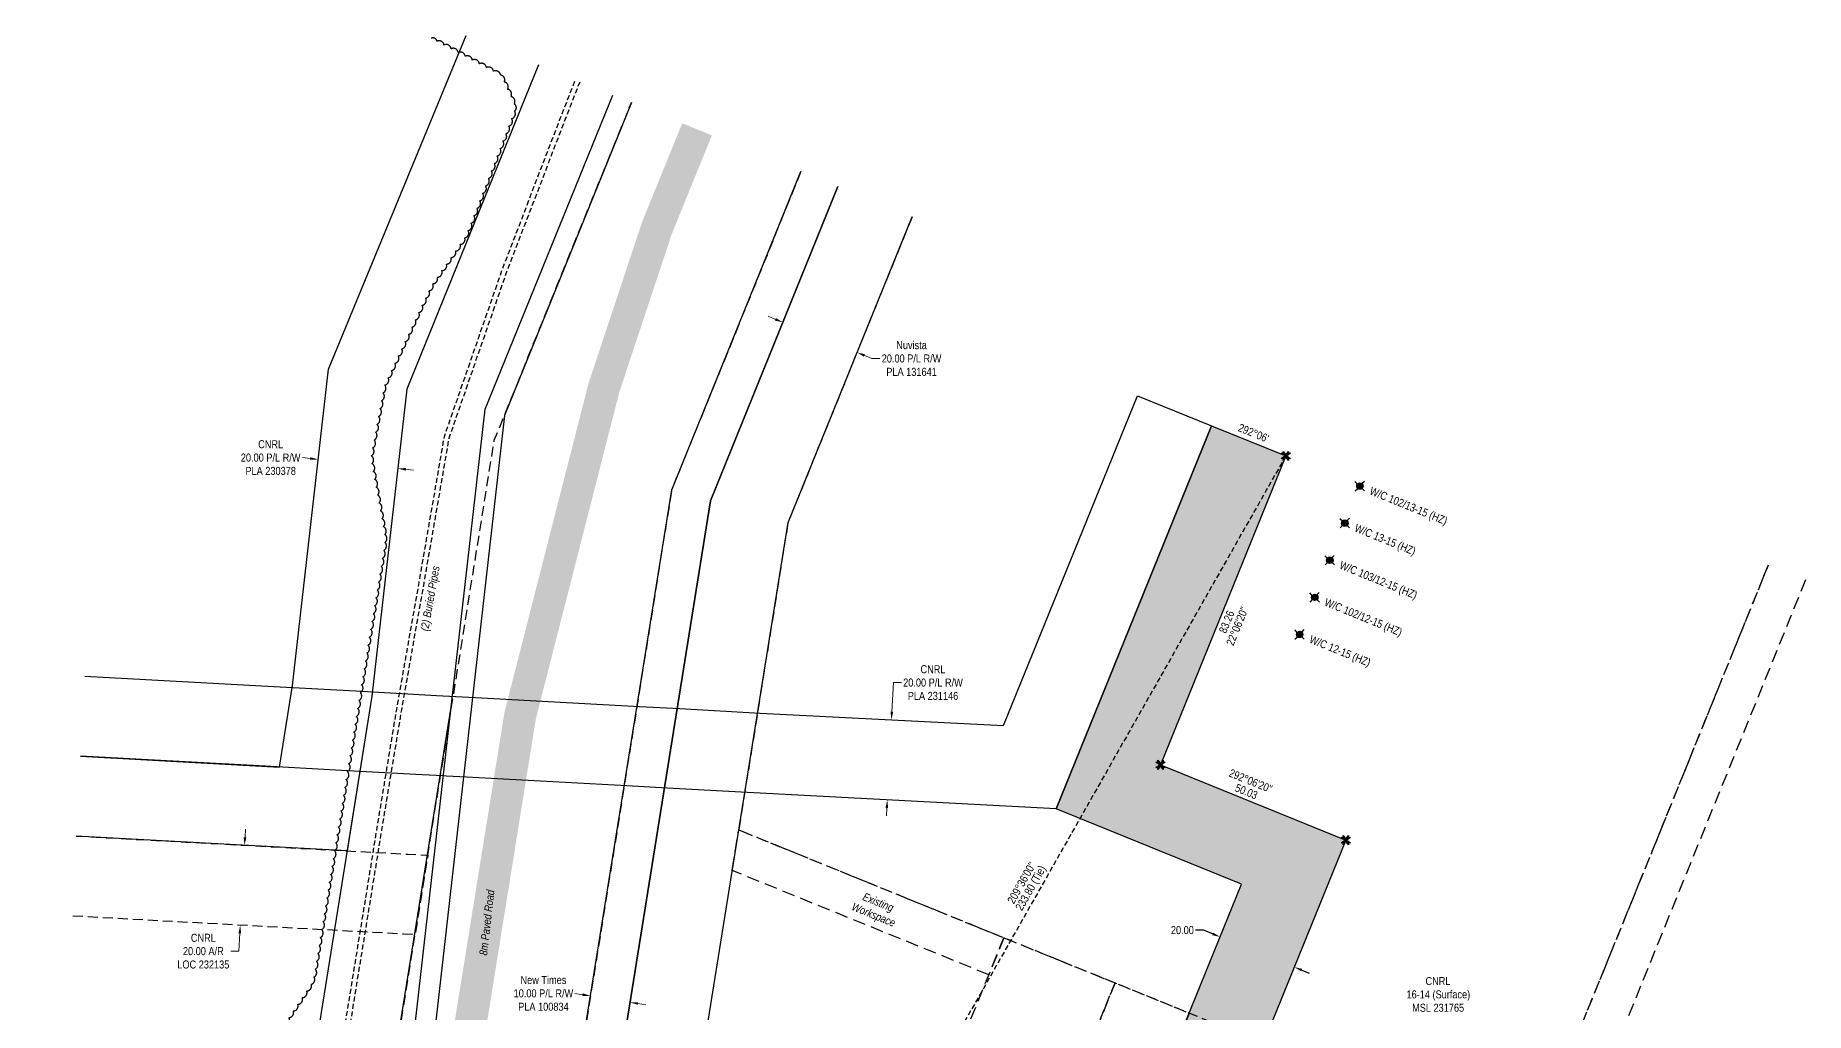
# Model space of a CAD drawing. Extents: x 379646 to 388155, y 6062459 to 6066140.
# Drawn here: x 379646 to 381857, y 6064659 to 6065878 of the extents above; entities that cross this region are included whole.
import ezdxf
from ezdxf.enums import TextEntityAlignment as Align

# ---------------------------------------------------------------- set-up
doc = ezdxf.new("R2010")
doc.units = 0
doc.header["$LTSCALE"] = 5
doc.header["$PDSIZE"] = 0.5
for name, pattern in [('0', [1, 1, 0]), ('foc-ACCESSROAD', [3.75, 2.5, -1.25]), ('foc-TIELINE', [1.875, 1.25, -0.625]), ('HIDDEN2', [4.7625, 3.175, -1.5875]), ('UG_PIPE', [1.875, 1.25, -0.625])]:
    doc.linetypes.add(name, pattern=pattern)
doc.layers.get('Defpoints').update_dxf_attribs({"color": 9})
for name, color, linetype, lineweight in [('AS-GENERAL', 48, 'Continuous', 18), ('C-AR-T', 13, 'Continuous', 9), ('C-RW-T', 13, 'Continuous', 9), ('C-WS-T', 13, 'Continuous', 9), ('F-RW-T', 190, 'Continuous', 9)]:
    doc.layers.add(name, color=color, linetype=linetype, lineweight=lineweight)
for name, color, linetype in [('AS-PIPE-UG', 44, 'UG_PIPE'), ('AS-PIPE-UG-T', 44, 'Continuous'), ('AS-ROADS', 254, 'Continuous'), ('C-AR', 13, 'foc-ACCESSROAD'), ('C-RW', 13, 'Continuous'), ('C-WS', 13, 'foc-ACCESSROAD'), ('C-WS-S', 8, 'Continuous'), ('F-AR', 190, 'foc-ACCESSROAD'), ('F-RW', 190, 'Continuous'), ('L-BD', 7, 'Continuous'), ('L-BD1', 253, 'Continuous'), ('L-MON', 1, 'Continuous'), ('L-TIE', 7, 'foc-TIELINE'), ('P-PROPOSED', 10, 'Continuous'), ('P-PROPOSED-H', 21, 'Continuous'), ('P-TXT', 4, 'Continuous'), ('T-BUSH', 110, '0'), ('T-EXISTING RTF', 220, 'HIDDEN2'), ('T-EXISTING RTF-T', 220, 'Continuous')]:
    doc.layers.add(name, color=color, linetype=linetype)
doc.styles.add('80CG', font='ARIALN.TTF', dxfattribs={"height": 10})
doc.styles.add('80L', font='ARIALN.TTF', dxfattribs={"height": 10})
doc.styles.add('MtXpl_Arial_Narrow', font='ARIALNI.TTF')
doc.dimstyles.new('Compass 5 000', dxfattribs={"dimscale": 5, "dimtxt": 9, "dimasz": 2, "dimexe": 0.2, "dimexo": 0.0625, "dimgap": 0.5, "dimtad": 0, "dimtih": 1, "dimtoh": 1, "dimzin": 0, "dimdsep": 46, "dimtxsty": '80CG', "dimcen": 0.1, "dimse1": 1, "dimse2": 1, "dimclrd": 256, "dimclrt": 256, "dimaunit": 1, "dimadec": 4, "dimazin": 0, "dimtfac": 0.06, "dimtofl": 0, "dimtmove": 0, "dimatfit": 1, "dimfxl": 0.2, "dimtolj": 1, "dimtzin": 0, "dimlwd": -1, "dimarcsym": 0})

# ---------------------------------------------------------------- blocks, each defined once
blk = doc.blocks.new('WC2')
at = {"layer": 'L-MON'}
h = blk.add_hatch(color=255, dxfattribs=at)
h.dxf.hatch_style = 1
edge = h.paths.add_edge_path()
edge.add_arc((0, 0), 0.9, 0, 360)
at = {"layer": 'L-MON', "color": 14, "flags": 128}
for points in [[(-0.62, 0.5), (-1.23, 1.12)], [(0.52, 0.61), (1.13, 1.21)], [(-1.18, -1.18), (-0.56, -0.57)], [(1.16, -1.18), (0.56, -0.57)]]:
    blk.add_lwpolyline(points, dxfattribs=at)
at = {"layer": 'L-MON', "color": 14}
for radius in [0.8, 0.373]:
    blk.add_circle((0, 0), radius, dxfattribs=at)
blk = doc.blocks.new('TEMP')
h = blk.add_hatch(color=255)
h.dxf.hatch_style = 1
h.paths.add_polyline_path([(0, 0.25), (-0.67, 1.15), (-0.67, 0.67), (-1.15, 0.67), (-0.25, 0), (-1.15, -0.67), (-0.67, -0.67), (-0.67, -1.15), (0, -0.25), (0.67, -1.15), (0.67, -0.67), (1.15, -0.67), (0.25, 0), (1.15, 0.67), (0.67, 0.67), (0.67, 1.15)])
h.paths.add_polyline_path([(0.57, 0.85), (0.57, 0.57), (0.85, 0.57), (0.08, 0), (0.85, -0.57), (0.57, -0.57), (0.57, -0.85), (0, -0.08), (-0.57, -0.85), (-0.57, -0.57), (-0.85, -0.57), (-0.08, 0), (-0.85, 0.57), (-0.57, 0.57), (-0.57, 0.85), (0, 0.08)], flags=16)
h = blk.add_hatch(color=1)
h.dxf.hatch_style = 1
h.paths.add_polyline_path([(0, 0.08), (-0.57, 0.85), (-0.57, 0.57), (-0.85, 0.57), (-0.08, 0), (-0.85, -0.57), (-0.57, -0.57), (-0.57, -0.85), (0, -0.08), (0.57, -0.85), (0.57, -0.57), (0.85, -0.57), (0.08, 0), (0.85, 0.57), (0.57, 0.57), (0.57, 0.85)])
at = {"color": 1}
for p, q in [((-0.08, 0), (0.08, 0)), ((0, 0.08), (0, -0.08))]:
    blk.add_line(p, q, dxfattribs=at)
at = {"color": 255, "flags": 128}
blk.add_lwpolyline([(-0.25, 0), (-1.15, 0.67), (-0.67, 0.67), (-0.67, 1.15), (0, 0.25), (0.67, 1.15), (0.67, 0.67), (1.15, 0.67), (0.25, 0), (1.15, -0.67), (0.67, -0.67), (0.67, -1.15), (0, -0.25), (-0.67, -1.15), (-0.67, -0.67), (-1.15, -0.67)], close=True, dxfattribs=at)
at = {"color": 1, "flags": 128}
blk.add_lwpolyline([(-0.08, 0), (-0.85, 0.57), (-0.57, 0.57), (-0.57, 0.85), (0, 0.08), (0.57, 0.85), (0.57, 0.57), (0.85, 0.57), (0.08, 0), (0.85, -0.57), (0.57, -0.57), (0.57, -0.85), (0, -0.08), (-0.57, -0.85), (-0.57, -0.57), (-0.85, -0.57)], close=True, dxfattribs=at)
blk = doc.blocks.new('*D428')
at = {"layer": 'C-RW-T', "transparency": 16777216}
for p, q in [((379989.5, 6065350.3), (379979.6, 6065351.4)), ((380108.7, 6065336.8), (380118.6, 6065335.6))]:
    blk.add_line(p, q, dxfattribs=at)
for points in [[(379989.7, 6065351.9), (379989.3, 6065348.6), (379999.4, 6065349.2)], [(380108.9, 6065338.4), (380108.5, 6065335.1), (380098.8, 6065337.9)]]:
    blk.add_solid(points, dxfattribs=at)
at = {"layer": 'Defpoints', "color": 0, "transparency": 16777216}
for p in [(379998.9, 6065344.4), (379999.4, 6065349.2), (380098.2, 6065333.2)]:
    blk.add_point(p, dxfattribs=at)
at = {"layer": 'C-RW-T', "transparency": 16777216, "insert": (379940, 6065351.4), "char_height": 10, "attachment_point": 5, "style": '80CG'}
blk.add_mtext('\\A1;CNRL\\P20.00 P/L R/W\\PPLA 230378', dxfattribs=at)
blk = doc.blocks.new('*D429')
at = {"layer": 'C-RW-T', "transparency": 16777216}
for p, q in [((380715.9, 6065034), (380717.8, 6065070.5)), ((380717.8, 6065070.5), (380727.8, 6065070.5)), ((380709.7, 6064914.1), (380709.2, 6064904.1))]:
    blk.add_line(p, q, dxfattribs=at)
for points in [[(380714.2, 6065034.1), (380717.6, 6065034), (380715.4, 6065024.1)], [(380708, 6064914.2), (380711.3, 6064914), (380710.2, 6064924.1)]]:
    blk.add_solid(points, dxfattribs=at)
at = {"layer": 'Defpoints', "color": 0, "transparency": 16777216}
for p in [(380715.4, 6065024.1), (380730.7, 6065023.3), (380725.5, 6064923.3)]:
    blk.add_point(p, dxfattribs=at)
at = {"layer": 'C-RW-T', "transparency": 16777216, "insert": (380767.3, 6065070.5), "char_height": 10, "attachment_point": 5, "style": '80CG'}
blk.add_mtext('\\A1;CNRL\\P20.00 P/L R/W\\PPLA 231146', dxfattribs=at)
blk = doc.blocks.new('*D430')
at = {"layer": 'C-AR-T', "transparency": 16777216}
for p, q in [((379908, 6064877.4), (379908.5, 6064887.4)), ((379901.4, 6064757.6), (379900.2, 6064735.2)), ((379900.2, 6064735.2), (379890.2, 6064735.2))]:
    blk.add_line(p, q, dxfattribs=at)
for points in [[(379906.3, 6064877.5), (379909.6, 6064877.3), (379907.4, 6064867.4)], [(379899.8, 6064757.7), (379903.1, 6064757.5), (379902, 6064767.6)]]:
    blk.add_solid(points, dxfattribs=at)
at = {"layer": 'Defpoints', "color": 0, "transparency": 16777216}
for p in [(379905.8, 6064867.5), (379900.4, 6064767.7), (379902, 6064767.6)]:
    blk.add_point(p, dxfattribs=at)
at = {"layer": 'C-AR-T', "transparency": 16777216, "insert": (379855.9, 6064735.2), "char_height": 10, "attachment_point": 5, "style": '80CG'}
blk.add_mtext('\\A1;CNRL\\P20.00 A/R\\PLOC 232135', dxfattribs=at)
blk = doc.blocks.new('*D431')
at = {"layer": 'Defpoints', "color": 0, "transparency": 16777216}
for p in [(380582.9, 6065527.9), (380675.5, 6065490.3), (380672.4, 6065482.7)]:
    blk.add_point(p, dxfattribs=at)
at = {"layer": 'F-RW-T', "transparency": 16777216}
for p, q in [((380570.5, 6065524), (380561.3, 6065527.8)), ((380681.7, 6065478.9), (380690.9, 6065475.1)), ((380690.9, 6065475.1), (380700.9, 6065475.1))]:
    blk.add_line(p, q, dxfattribs=at)
for points in [[(380571.2, 6065525.6), (380569.9, 6065522.5), (380579.8, 6065520.3)], [(380682.3, 6065480.4), (380681, 6065477.4), (380672.4, 6065482.7)]]:
    blk.add_solid(points, dxfattribs=at)
at = {"layer": 'F-RW-T', "transparency": 16777216, "insert": (380740.5, 6065475.1), "char_height": 10, "attachment_point": 5, "style": '80CG'}
blk.add_mtext('\\A1;Nuvista\\P20.00 P/L R/W\\PPLA 131641', dxfattribs=at)
blk = doc.blocks.new('*D432')
at = {"layer": 'Defpoints', "color": 0, "transparency": 16777216}
for p in [(380346, 6064719.9), (380395.4, 6064712), (380388.9, 6064671.4)]:
    blk.add_point(p, dxfattribs=at)
at = {"layer": 'F-RW-T', "transparency": 16777216}
for p, q in [((380329.6, 6064680.9), (380319.8, 6064682.5)), ((380398.7, 6064669.8), (380408.6, 6064668.3))]:
    blk.add_line(p, q, dxfattribs=at)
for points in [[(380329.9, 6064682.6), (380329.4, 6064679.3), (380339.5, 6064679.3)], [(380399, 6064671.5), (380398.5, 6064668.2), (380388.9, 6064671.4)]]:
    blk.add_solid(points, dxfattribs=at)
at = {"layer": 'F-RW-T', "transparency": 16777216, "insert": (380280.7, 6064682.5), "char_height": 10, "attachment_point": 5, "style": '80CG'}
blk.add_mtext('\\A1;New Times\\P10.00 P/L R/W\\PPLA 100834', dxfattribs=at)
blk = doc.blocks.new('*D438')
at = {"layer": 'Defpoints', "color": 0, "transparency": 16777216}
for p in [(381126, 6064753), (381126.4, 6064753.9), (381219, 6064716.2)]:
    blk.add_point(p, dxfattribs=at)
at = {"layer": 'P-TXT', "transparency": 16777216}
for p, q in [((381105.2, 6064761.5), (381095.2, 6064761.5)), ((381116.8, 6064756.8), (381105.2, 6064761.5)), ((381227.9, 6064711.6), (381237.1, 6064707.8))]:
    blk.add_line(p, q, dxfattribs=at)
for points in [[(381117.4, 6064758.3), (381116.1, 6064755.2), (381126, 6064753)], [(381228.5, 6064713.1), (381227.3, 6064710.1), (381218.6, 6064715.4)]]:
    blk.add_solid(points, dxfattribs=at)
at = {"layer": 'P-TXT', "transparency": 16777216, "insert": (381078.8, 6064761.5), "char_height": 10, "attachment_point": 5, "style": '80CG'}
blk.add_mtext('\\A1;20.00', dxfattribs=at)

msp = doc.modelspace()

# ---------------------------------------------------------------- hatches: boundary and pattern name
at = {"layer": 'P-PROPOSED-H'}
h = msp.add_hatch(color=256, dxfattribs=at)
h.dxf.hatch_style = 1
h.paths.add_polyline_path([(380613.14, 6062890.44), (380712.83, 6062897.817), (380686.553, 6063245.96), (380942.856, 6064037.126), (381283.049, 6064873.843), (381051.356, 6064967.95), (381207.948, 6065353.482), (381115.334, 6065391.1), (380921.124, 6064912.953), (381152.785, 6064818.859), (380850.254, 6064074.776), (380585.393, 6063258.053)])

# ---------------------------------------------------------------- linework, layer by layer
at = {"layer": 'AS-PIPE-UG', "flags": 128}
for points in [[(379998.594, 6064338.001), (379998.594, 6064338.001), (380008.479, 6064487.896), (380008.479, 6064487.896), (380037.394, 6064669.876), (380037.394, 6064669.876), (380072.724, 6064887.261), (380072.724, 6064887.261), (380097.534, 6065037.431), (380097.534, 6065037.431), (380125.439, 6065195.436), (380125.439, 6065195.436), (380157.014, 6065377.761), (380157.014, 6065377.761), (380229.164, 6065585.756), (380300.939, 6065772.506), (380320.631, 6065823.002)], [(380004.829, 6064337.59), (380014.695, 6064487.199), (380043.563, 6064668.885), (380078.89, 6064886.251), (380103.693, 6065036.378), (380131.594, 6065194.36), (380163.084, 6065376.194), (380235.033, 6065583.611), (380306.766, 6065770.25), (380326.42, 6065820.651)]]:
    msp.add_lwpolyline(points, dxfattribs=at)
at = {"layer": 'AS-ROADS', "const_width": 39.985, "flags": 128}
msp.add_lwpolyline([(380224.508, 6062861.681), (380199.799, 6063163.956), (380182.519, 6063419.326), (380171.794, 6063580.541), (380159.874, 6063764.631), (380159.259, 6063876.691), (380161.589, 6064242.211), (380183.259, 6064604.551), (380251.669, 6065029.456), (380356.249, 6065438.626), (380422.269, 6065637.586), (380472.63, 6065761.264)], dxfattribs=at)
at = {"layer": 'C-AR', "flags": 128}
for points in [[(379696.931, 6064878.896), (380010.564, 6064861.805), (380111.36, 6064856.315), (380136.286, 6064854.957), (380120.37, 6064755.713), (380105.922, 6064756.5), (380005.127, 6064761.99), (379691.491, 6064779.082)], [(380325.016, 6063864.665), (380279.986, 6063793.684), (380278.37, 6063845.979), (380284.299, 6063956.057), (380773.662, 6064151.801), (380994.763, 6064695.604), (381087.377, 6064657.987), (380850.254, 6064074.776), (380325.016, 6063864.665)]]:
    msp.add_lwpolyline(points, dxfattribs=at)
at = {"layer": 'C-RW'}
for points in [[(379702.372, 6064978.704), (379951.067, 6064965.15), (379967.409, 6065067.005), (380012.213, 6065461.65), (380184, 6065878.498)], [(380274.545, 6065841.721), (380109.989, 6065436.736), (380066.474, 6065053.441), (380035.508, 6064860.446), (379696.931, 6064878.897)], [(379729.576, 6063734.321), (380031.123, 6063854.904), (380165.54, 6065039.877), (380207.766, 6065411.822), (380367.199, 6065804.087)], [(380390.609, 6065794.579), (380232.004, 6065404.088), (380054.271, 6063837.246), (379738.862, 6063711.12)], [(379707.812, 6065078.513), (379944.04, 6065065.637), (380046.264, 6065060.068), (380147.15, 6065054.571), (380171.306, 6065053.28), (380195.844, 6065051.918), (380400.913, 6065040.75), (380451.123, 6065038.016), (380551.511, 6065032.549), (380855.407, 6065016.793), (381022.719, 6065428.717), (381115.334, 6065391.1), (380921.124, 6064912.953), (380535.549, 6064933.309), (380435.161, 6064938.777), (380384.953, 6064941.511), (380184.511, 6064952.429), (380159.501, 6064953.792), (380155.461, 6064954.013), (380129.256, 6064955.439), (380028.413, 6064960.934), (379925.842, 6064966.524), (379702.372, 6064978.704)]]:
    msp.add_lwpolyline(points, dxfattribs=at)
at = {"layer": 'C-RW', "flags": 128}
for points in [[(380274.545, 6065841.721), (380109.989, 6065436.736), (380066.474, 6065053.441), (379929.764, 6064201.416), (380029.971, 6062847.285)], [(380129.661, 6062854.662), (380030.318, 6064197.128), (380165.54, 6065039.877), (380207.766, 6065411.822), (380367.276, 6065804.056)]]:
    msp.add_lwpolyline(points, dxfattribs=at)
at = {"layer": 'C-WS', "flags": 128}
msp.add_lwpolyline([(380741.241, 6065652.162), (380586.228, 6065270.521), (380524.648, 6064886.552), (381513.337, 6064484.974), (381810.942, 6065217.68)], dxfattribs=at)
at = {"layer": 'F-AR', "flags": 128}
for points in [[(380112.957, 6062853.426), (380093.061, 6063119.353), (380049.729, 6063845.407), (380087.549, 6064551.067), (380219.37, 6065373.008), (380390.602, 6065794.582)], [(380602.326, 6065708.585), (380440.886, 6065311.113), (380315.052, 6064526.986), (380278.37, 6063845.979), (380287.399, 6063553.689), (380338.993, 6062870.153)]]:
    msp.add_lwpolyline(points, dxfattribs=at)
at = {"layer": 'F-RW'}
for points in [[(379711.003, 6063780.723), (380296.855, 6064014.994), (380293.821, 6064113.159), (380315.052, 6064526.986), (380440.886, 6065311.113), (380602.326, 6065708.585)], [(380648.633, 6065689.777), (380489.334, 6065297.576), (380364.829, 6064521.731), (380343.842, 6064112.65), (380347.896, 6063981.482), (379729.589, 6063734.289)], [(380338.993, 6062870.153), (380287.399, 6063553.689), (380275.083, 6063952.372), (380347.896, 6063981.482), (380343.842, 6064112.65), (380364.829, 6064521.731), (380489.334, 6065297.576), (380648.633, 6065689.777)], [(380438.683, 6062877.53), (380387.246, 6063558.997), (380377.159, 6063885.524), (380449.972, 6063914.651), (380443.885, 6064111.609), (380464.66, 6064512.936), (380586.231, 6065270.502), (380741.248, 6065652.159)]]:
    msp.add_lwpolyline(points, dxfattribs=at)
at = {"layer": 'L-TIE', "flags": 128}
msp.add_lwpolyline([(381207.948, 6065353.482), (380630.744, 6064337.446)], dxfattribs=at)
at = {"layer": 'P-PROPOSED', "flags": 128}
msp.add_lwpolyline([(380613.14, 6062890.44), (380585.393, 6063258.053), (380850.254, 6064074.776), (381152.785, 6064818.859), (380921.124, 6064912.953), (381115.334, 6065391.1), (381207.948, 6065353.482), (381051.356, 6064967.95), (381283.049, 6064873.843), (380942.856, 6064037.126), (380686.553, 6063245.96), (380712.83, 6062897.817)], dxfattribs=at)
at = {"layer": 'T-BUSH', "flags": 128}
msp.add_lwpolyline([(379646.143, 6063948.353, 0.52056705), (379655.406, 6063952.111, 0.52056705), (379664.669, 6063955.869, 0.52056705), (379673.932, 6063959.627, 0.52056705), (379683.195, 6063963.385, 0.52056705), (379692.458, 6063967.143, 0.52056705), (379701.721, 6063970.901, 0.52056705), (379710.984, 6063974.659, 0.52056705), (379720.247, 6063978.417, 0.52056705), (379729.51, 6063982.174, 0.52056705), (379738.773, 6063985.932, 0.52056705), (379748.036, 6063989.69, 0.52056705), (379757.299, 6063993.448, 0.52056705), (379766.562, 6063997.206, 0.52056705), (379775.825, 6064000.964, 0.52056705), (379785.088, 6064004.722, 0.52056705), (379794.351, 6064008.48, 0.52056705), (379803.614, 6064012.238, 0.52056705), (379812.877, 6064015.996, 0.52056705), (379822.141, 6064019.754, 0.52056705), (379831.404, 6064023.512, 0.52056705), (379840.667, 6064027.27, 0.52056705), (379849.93, 6064031.027, 0.52056705), (379859.193, 6064034.785, 0.52056705), (379868.456, 6064038.543, 0.52056705), (379877.719, 6064042.301, 0.52056705), (379886.982, 6064046.059, 0.52056705), (379896.245, 6064049.817, 0.52056705), (379905.508, 6064053.575, 0.52056705), (379914.771, 6064057.333, 0.52056705), (379924.034, 6064061.091, 0.52056705), (379932.569, 6064065.368, 0.52056705), (379933.113, 6064075.35, 0.52056705), (379933.657, 6064085.331, 0.52056705), (379934.2, 6064095.312, 0.52056705), (379933.997, 6064105.286, 0.52056705), (379933.238, 6064115.253, 0.52056705), (379932.479, 6064125.221, 0.52056705), (379931.72, 6064135.188, 0.52056705), (379930.961, 6064145.156, 0.52056705), (379930.202, 6064155.123, 0.52056705), (379929.443, 6064165.09, 0.52056705), (379928.684, 6064175.058, 0.52056705), (379927.924, 6064185.025, 0.52056705), (379927.165, 6064194.993, 0.52056705), (379926.84, 6064204.962, 0.52056705), (379927.504, 6064214.936, 0.52056705), (379928.167, 6064224.911, 0.52056705), (379928.831, 6064234.885, 0.52056705), (379929.495, 6064244.859, 0.52056705), (379930.158, 6064254.833, 0.52056705), (379930.822, 6064264.807, 0.52056705), (379931.485, 6064274.782, 0.52056705), (379932.149, 6064284.756, 0.52056705), (379932.813, 6064294.73, 0.52056705), (379933.476, 6064304.704, 0.52056705), (379934.14, 6064314.679, 0.52056705), (379934.803, 6064324.653, 0.52056705), (379935.467, 6064334.627, 0.52056705), (379936.131, 6064344.601, 0.52056705), (379936.794, 6064354.575, 0.52056705), (379937.458, 6064364.55, 0.52056705), (379938.121, 6064374.524, 0.52056705), (379938.785, 6064384.498, 0.52056705), (379939.449, 6064394.472, 0.52056705), (379940.112, 6064404.447, 0.52056705), (379940.776, 6064414.421, 0.52056705), (379941.44, 6064424.395, 0.52056705), (379942.103, 6064434.369, 0.52056705), (379942.767, 6064444.343, 0.52056705), (379943.43, 6064454.318, 0.52056705), (379944.094, 6064464.292, 0.52056705), (379944.758, 6064474.266, 0.52056705), (379945.421, 6064484.24, 0.52056705), (379946.085, 6064494.215, 0.52056705), (379946.748, 6064504.189, 0.52056705), (379947.412, 6064514.163, 0.52056705), (379948.076, 6064524.137, 0.52056705), (379948.739, 6064534.111, 0.52056705), (379949.403, 6064544.086, 0.52056705), (379950.066, 6064554.06, 0.52056705), (379950.73, 6064564.034, 0.52056705), (379951.394, 6064574.008, 0.52056705), (379952.057, 6064583.983, 0.52056705), (379952.721, 6064593.957, 0.52056705), (379953.384, 6064603.931, 0.52056705), (379954.048, 6064613.905, 0.52056705), (379954.712, 6064623.88, 0.52056705), (379955.375, 6064633.854, 0.52056705), (379958.664, 6064643.183, 0.52056705), (379962.746, 6064652.303, 0.52056705), (379968.32, 6064660.601, 0.52056705), (379973.893, 6064668.899, 0.52056705), (379979.466, 6064677.198, 0.52056705), (379985.04, 6064685.496, 0.52056705), (379990.613, 6064693.794, 0.52056705), (379994.078, 6064702.926, 0.52056705), (379995.684, 6064712.793, 0.52056705), (379997.291, 6064722.659, 0.52056705), (379998.898, 6064732.525, 0.52056705), (380000.504, 6064742.391, 0.52056705), (380002.111, 6064752.258, 0.52056705), (380003.718, 6064762.124, 0.52056705), (380005.324, 6064771.99, 0.52056705), (380006.931, 6064781.857, 0.52056705), (380008.538, 6064791.723, 0.52056705), (380010.144, 6064801.589, 0.52056705), (380011.751, 6064811.456, 0.52056705), (380013.358, 6064821.322, 0.52056705), (380014.964, 6064831.188, 0.52056705), (380016.571, 6064841.055, 0.52056705), (380018.178, 6064850.921, 0.52056705), (380019.784, 6064860.787, 0.52056705), (380021.391, 6064870.654, 0.52056705), (380022.998, 6064880.52, 0.52056705), (380024.604, 6064890.386, 0.52056705), (380026.211, 6064900.253, 0.52056705), (380027.818, 6064910.119, 0.52056705), (380029.424, 6064919.985, 0.52056705), (380031.031, 6064929.851, 0.52056705), (380032.638, 6064939.718, 0.52056705), (380034.244, 6064949.584, 0.52056705), (380035.851, 6064959.45, 0.52056705), (380037.458, 6064969.317, 0.52056705), (380039.064, 6064979.183, 0.52056705), (380040.671, 6064989.049, 0.52056705), (380042.277, 6064998.916, 0.52056705), (380043.884, 6065008.782, 0.52056705), (380045.491, 6065018.648, 0.52056705), (380047.097, 6065028.515, 0.52056705), (380048.704, 6065038.381, 0.52056705), (380050.311, 6065048.247, 0.52056705), (380051.922, 6065058.113, 0.52056705), (380053.551, 6065067.976, 0.52056705), (380055.18, 6065077.838, 0.52056705), (380056.808, 6065087.701, 0.52056705), (380058.437, 6065097.564, 0.52056705), (380060.066, 6065107.426, 0.52056705), (380061.695, 6065117.289, 0.52056705), (380063.324, 6065127.152, 0.52056705), (380064.953, 6065137.014, 0.52056705), (380066.582, 6065146.877, 0.52056705), (380068.21, 6065156.74, 0.52056705), (380069.839, 6065166.602, 0.52056705), (380071.468, 6065176.465, 0.52056705), (380073.097, 6065186.328, 0.52056705), (380074.726, 6065196.19, 0.52056705), (380076.355, 6065206.053, 0.52056705), (380077.984, 6065215.916, 0.52056705), (380079.612, 6065225.778, 0.52056705), (380081.241, 6065235.641, 0.52056705), (380082.87, 6065245.504, 0.52056705), (380082.626, 6065255.35, 0.52056705), (380080.829, 6065265.184, 0.52056705), (380079.032, 6065275.017, 0.52056705), (380077.236, 6065284.851, 0.52056705), (380075.439, 6065294.684, 0.52056705), (380073.642, 6065304.518, 0.52056705), (380071.846, 6065314.351, 0.52056705), (380070.049, 6065324.185, 0.52056705), (380068.252, 6065334.018, 0.52056705), (380066.456, 6065343.852, 0.52056705), (380065.572, 6065353.683, 0.52056705), (380067.415, 6065363.508, 0.52056705), (380069.258, 6065373.333, 0.52056705), (380071.101, 6065383.158, 0.52056705), (380072.943, 6065392.983, 0.52056705), (380074.786, 6065402.808, 0.52056705), (380076.629, 6065412.633, 0.52056705), (380078.472, 6065422.458, 0.52056705), (380080.315, 6065432.283, 0.52056705), (380082.46, 6065442.01, 0.52056705), (380086.712, 6065451.057, 0.52056705), (380090.964, 6065460.104, 0.52056705), (380095.216, 6065469.151, 0.52056705), (380099.468, 6065478.198, 0.52056705), (380103.719, 6065487.245, 0.52056705), (380107.971, 6065496.292, 0.52056705), (380112.223, 6065505.339, 0.52056705), (380116.475, 6065514.386, 0.52056705), (380120.727, 6065523.432, 0.52056705), (380124.978, 6065532.479, 0.52056705), (380129.23, 6065541.526, 0.52056705), (380133.482, 6065550.573, 0.52056705), (380137.734, 6065559.62, 0.52056705), (380142.401, 6065568.428, 0.52056705), (380148.115, 6065576.629, 0.52056705), (380153.83, 6065584.831, 0.52056705), (380159.544, 6065593.033, 0.52056705), (380165.259, 6065601.235, 0.52056705), (380170.974, 6065609.436, 0.52056705), (380176.688, 6065617.638, 0.52056705), (380182.403, 6065625.84, 0.52056705), (380186.693, 6065634.8, 0.52056705), (380190.315, 6065644.118, 0.52056705), (380193.937, 6065653.435, 0.52056705), (380197.558, 6065662.752, 0.52056705), (380201.18, 6065672.069, 0.52056705), (380204.802, 6065681.386, 0.52056705), (380208.424, 6065690.703, 0.52056705), (380212.045, 6065700.02, 0.52056705), (380215.667, 6065709.337, 0.52056705), (380219.289, 6065718.655, 0.52056705), (380222.91, 6065727.972, 0.52056705), (380226.532, 6065737.289, 0.52056705), (380230.154, 6065746.606, 0.52056705), (380233.775, 6065755.923, 0.52056705), (380237.397, 6065765.24, 0.52056705), (380241.019, 6065774.557, 0.52056705), (380244.64, 6065783.875, 0.52056705), (380244.3, 6065793.074, 0.52056705), (380240.131, 6065802.159, 0.52056705), (380235.962, 6065811.245, 0.52056705), (380231.793, 6065820.33, 0.52056705), (380227.18, 6065828.997, 0.52056705), (380218.35, 6065833.681, 0.52056705), (380209.519, 6065838.366, 0.52056705), (380200.689, 6065843.051, 0.52056705), (380191.858, 6065847.735, 0.52056705), (380183.028, 6065852.42, 0.52056705), (380174.197, 6065857.105, 0.52056705), (380165.366, 6065861.79, 0.52056705), (380156.536, 6065866.474, 0.52056705), (380147.705, 6065871.159, 0.52056705), (380140.67, 6065874.892, 0.52056705)], format="xyb", dxfattribs=at)
at = {"layer": 'T-EXISTING RTF', "linetype": 'HIDDEN2'}
msp.add_lwpolyline([(381857.249, 6065198.871), (381540.836, 6064419.858), (381161.167, 6064574.069), (381179.992, 6064620.37), (381513.337, 6064484.974), (381810.942, 6065217.68)], dxfattribs=at)
for points in [[(380837.015, 6064705.73), (380516.534, 6064835.901), (380524.658, 6064886.548), (380855.841, 6064752.031)], [(380855.841, 6064752.031), (380994.763, 6064695.604), (380881.793, 6064417.751), (380742.89, 6064474.226)]]:
    msp.add_lwpolyline(points, close=True, dxfattribs=at)

# ---------------------------------------------------------------- block references
at = {"layer": 'C-WS-S', "xscale": 4.998137249999961, "yscale": 4.998137249999961, "zscale": 4.998137249999961}
for p in [(381300.563, 6065315.865), (381281.754, 6065269.557), (381262.945, 6065223.25), (381244.137, 6065176.943), (381225.328, 6065130.635)]:
    msp.add_blockref('WC2', p, dxfattribs=at)
at = {"layer": 'L-MON', "color": 4, "xscale": 4.998137249999989, "yscale": 4.998137249999989, "zscale": 4.998137249999989}
for p in [(381207.948, 6065353.482), (381051.356, 6064967.95), (381283.049, 6064873.843)]:
    msp.add_blockref('TEMP', p, dxfattribs=at)

# ---------------------------------------------------------------- texts
at = {"layer": 'AS-GENERAL', "insert": (380200.372, 6064730.182), "char_height": 9.99628, "attachment_point": 1, "rotation": 83.528373, "style": '80L'}
msp.add_mtext_dynamic_manual_height_columns('\\pi0.47615;{\\fArial Narrow|b0|i1|c0|p34;8m Paved Road}', width=82.77724, gutter_width=49.981, heights=[0], dxfattribs=at)
at = {"layer": 'AS-PIPE-UG-T', "insert": (380126.93, 6065135.452), "char_height": 9.99627, "attachment_point": 1, "rotation": 79.984366, "style": '80L'}
msp.add_mtext_dynamic_manual_height_columns('\\pi0.53411;{\\fArial Narrow|b0|i1|c0|p34;(2) Buried Pipes}', width=82.17711, gutter_width=49.981, heights=[0], dxfattribs=at)
at = {"layer": 'C-WS-T', "char_height": 9.99627, "attachment_point": 1, "rotation": 337.8944, "style": '80L'}
for s, width, insert in [('W/C 102/13-15 (HZ)', 102.49013, (381315.468, 6065315.238)), ('W/C 13-15 (HZ)', 80.19968, (381296.659, 6065268.931)), ('W/C 103/12-15 (HZ)', 102.49013, (381277.85, 6065222.624)), ('W/C 102/12-15 (HZ)', 102.49013, (381259.041, 6065176.316)), ('W/C 12-15 (HZ)', 80.19968, (381240.233, 6065130.009))]:
    msp.add_mtext_dynamic_manual_height_columns(s, width=width, gutter_width=49.981, heights=[0], dxfattribs=dict(at, insert=insert))
at = {"layer": 'C-WS-T', "insert": (381358.11, 6064702.928), "char_height": 9.99627, "attachment_point": 1, "style": '80L'}
msp.add_mtext_dynamic_manual_height_columns('\\pi24.389;CNRL\\P\\pi0.66367;16-14 (Surface)\\P\\pi7.6767;MSL 231765', width=78.96549, gutter_width=49.981, heights=[0], dxfattribs=at)
at = {"layer": 'L-BD', "style": '80L'}
for s, height, rotation, p in [("292°06'", 9.9963, 337.8944, (381167.697, 6065382.119)), ("209°36'00''", 9.99627, 60.3994, (380877.891, 6064820.555)), ('233.80 (Tie)', 9.99627, 60.3994, (380890.277, 6064813.519))]:
    msp.add_text(s, height=height, rotation=rotation, dxfattribs=at).set_placement(p, align=Align.MIDDLE)
at = {"layer": 'L-BD1', "style": '80L'}
for s, height, rotation, p in [('83.26', 9.9963, 67.8944, (381134.079, 6065146.38)), ("22°06'20''", 9.9963, 67.8944, (381147.277, 6065141.02)), ("292°06'20''", 9.99627, 337.8944, (381164.131, 6064947.769)), ('50.03', 9.9963, 337.8944, (381158.77, 6064934.571))]:
    msp.add_text(s, height=height, rotation=rotation, dxfattribs=at).set_placement(p, align=Align.MIDDLE)
at = {"layer": 'T-EXISTING RTF-T', "insert": (380674.095, 6064811.894), "char_height": 9.99627, "width": 57.091, "attachment_point": 1, "rotation": 337.8944, "style": 'MtXpl_Arial_Narrow'}
msp.add_mtext('\\pi8.7848;Existing \\P\\pi0.76595;Workspace', dxfattribs=at)

# ---------------------------------------------------------------- dimensions: what is measured, and where the dimension line sits
at = {"layer": 'C-AR-T', "color": 2}
dim = msp.add_linear_dim(base=(379901.97, 6064767.612), p1=(379905.812, 6064867.513), p2=(379900.373, 6064767.699), angle=266.880738, text='CNRL\\P20.00 A/R\\PLOC 232135', dimstyle='Compass 5 000', dxfattribs=at)
dim.commit()
dim.dimension.update_dxf_attribs({"geometry": '*D430', "text_midpoint": (379855.868, 6064735.18), "dimtype": 161})
at = {"layer": 'C-RW-T', "color": 2}
for base, p1, p2, angle, text, picture, middle in [((379999.442, 6065349.155), (380098.23, 6065333.154), (379998.905, 6065344.43), 173.523014, 'CNRL\\P20.00 P/L R/W\\PPLA 230378', '*D428', (379940.03, 6065351.411)), ((380715.376, 6065024.053), (380725.519, 6064923.28), (380730.702, 6065023.258), 87.032038, 'CNRL\\P20.00 P/L R/W\\PPLA 231146', '*D429', (380767.326, 6065070.53))]:
    dim = msp.add_linear_dim(base=base, p1=p1, p2=p2, angle=angle, text=text, dimstyle='Compass 5 000', dxfattribs=at)
    dim.commit()
    dim.dimension.update_dxf_attribs({"geometry": picture, "text_midpoint": middle, "dimtype": 161})
at = {"layer": 'F-RW-T', "color": 2}
for base, p1, p2, angle, text, picture, middle in [((380672.396, 6065482.665), (380582.897, 6065527.931), (380675.504, 6065490.317), 337.89427, 'Nuvista\\P20.00 P/L R/W\\PPLA 131641', '*D431', (380740.465, 6065475.139)), ((380388.852, 6064671.427), (380346.009, 6064719.891), (380395.359, 6064711.971), 350.883097, 'New Times\\P10.00 P/L R/W\\PPLA 100834', '*D432', (380280.669, 6064682.516))]:
    dim = msp.add_linear_dim(base=base, p1=p1, p2=p2, angle=angle, text=text, dimstyle='Compass 5 000', dxfattribs=at)
    dim.commit()
    dim.dimension.update_dxf_attribs({"geometry": picture, "text_midpoint": middle, "dimtype": 161})
at = {"layer": 'P-TXT', "color": 2}
dim = msp.add_linear_dim(base=(381126.016, 6064753.02), p1=(381218.968, 6064716.233), p2=(381126.367, 6064753.883), angle=157.874249, text='20.00', dimstyle='Compass 5 000', dxfattribs=at)
dim.commit()
dim.dimension.update_dxf_attribs({"geometry": '*D438', "text_midpoint": (381078.769, 6064761.5), "dimtype": 161})

doc.saveas('drawing.dxf')
